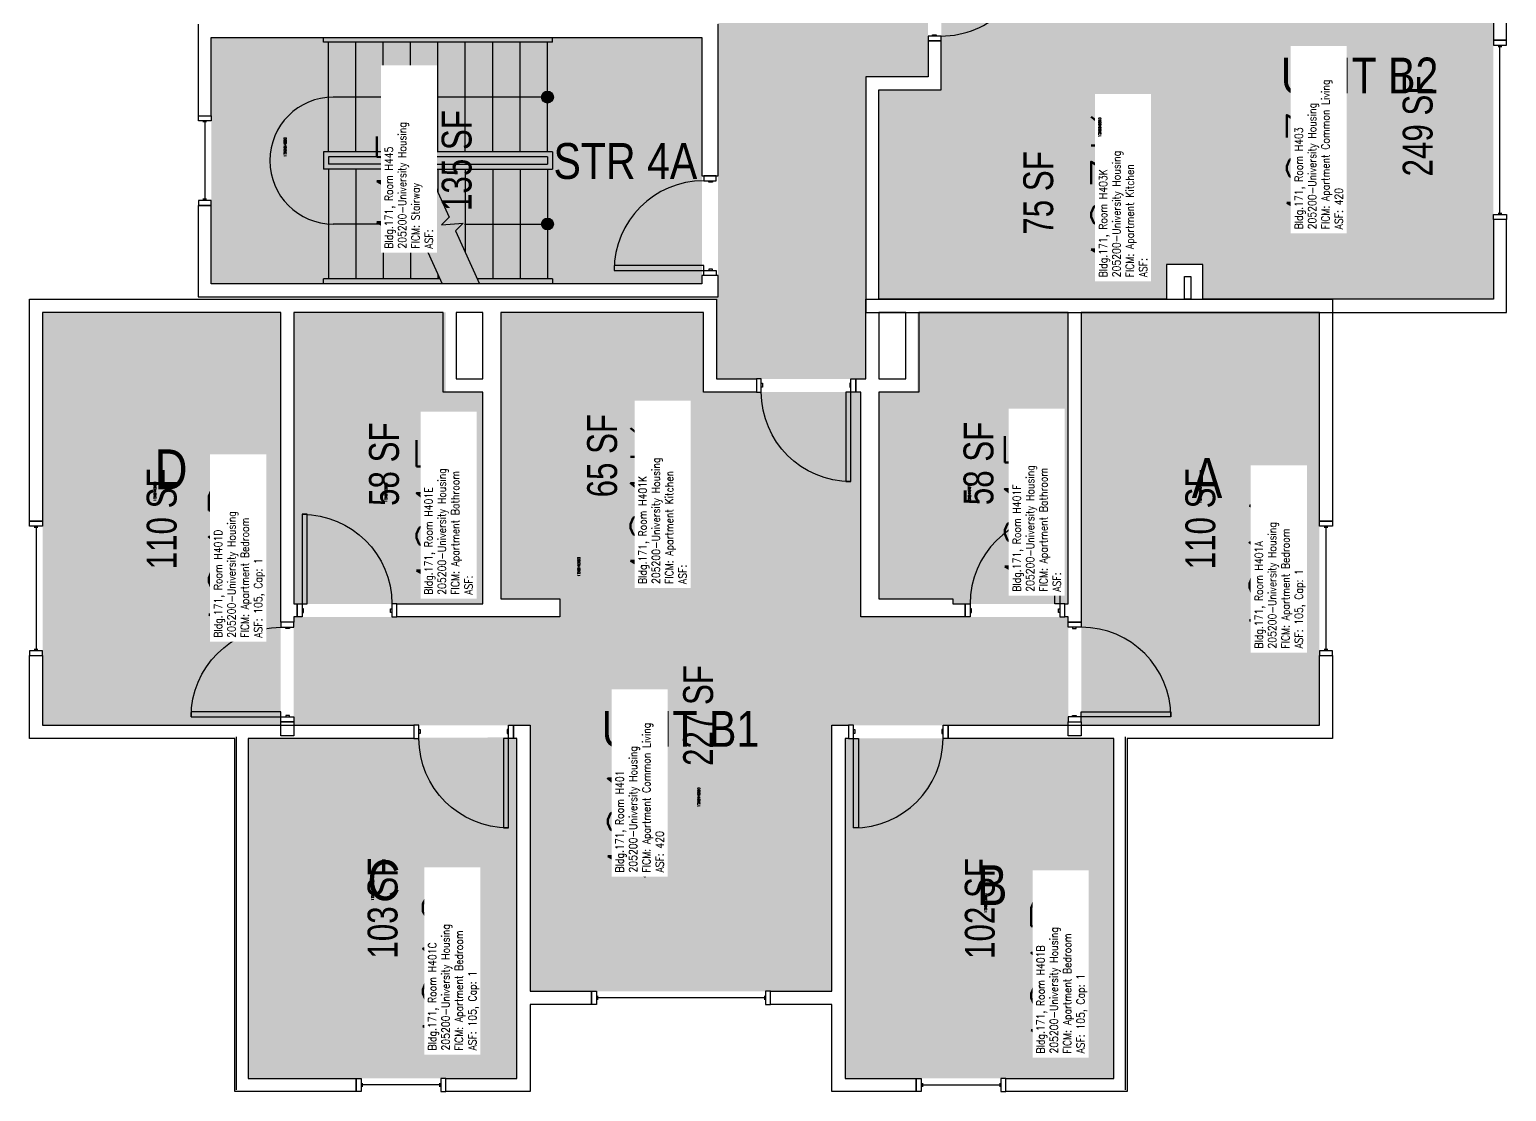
# Model space of a CAD drawing. Header units: inches. Extents: x -105 to 3698, y -798 to 1624.
# Drawn here: x -102 to 491, y -112 to 315 of the extents above; entities that cross this region are included whole.
import ezdxf
from ezdxf.enums import TextEntityAlignment as Align

# ---------------------------------------------------------------- set-up
doc = ezdxf.new("R2010")
doc.units = ezdxf.units.IN
doc.header["$LTSCALE"] = 96
doc.header["$MEASUREMENT"] = 0
for name, color, linetype in [('A-AREA-IDEN', 1, 'Continuous'), ('A-DOOR', 2, 'Continuous'), ('A-FLOR', 3, 'Continuous'), ('A-GLAZ', 1, 'Continuous'), ('A-IDEN-RNUM', 7, 'Continuous'), ('A-IDEN-SNUM', 4, 'Continuous'), ('A-IDEN-VNUM', 4, 'Continuous'), ('A-WALL', 5, 'Continuous'), ('AREA-TEXT', 3, 'Continuous'), ('Rooms-Category-Color', 7, 'Continuous'), ('Rooms-College-Color', 7, 'Continuous'), ('Rooms-Department-Color', 7, 'Continuous'), ('Rooms-Division-Color', 7, 'Continuous'), ('Rooms-Information', 7, 'Continuous')]:
    doc.layers.add(name, color=color, linetype=linetype)
doc.styles.add('AREA', font='arial.ttf', dxfattribs={"width": 0.75, "height": 12})
doc.styles.add('DIMS', font='ARIALN.TTF')
doc.styles.add('ROOMSNUMBER', font='txt.shx', dxfattribs={"height": 0.03})
doc.styles.add('ROOMVNUMBER', font='simplex.shx', dxfattribs={"width": 0.85})
doc.styles.get("Standard").update_dxf_attribs({"font": 'ARIALN.TTF'})
doc.dimstyles.new('NBA 2004', dxfattribs={"dimscale": 128, "dimtxt": 0.125, "dimasz": 0.09375, "dimexe": 0.125, "dimexo": 0.125, "dimgap": 0.0625, "dimtad": 1, "dimdec": 3, "dimzin": 3, "dimdsep": 46, "dimlunit": 4, "dimtxsty": 'DIMS', "dimblk": 'ARCHTICK', "dimcen": 0.09375, "dimdle": 0.125, "dimclrd": 256, "dimclre": 256, "dimclrt": 2, "dimadec": 0, "dimazin": 0, "dimtfac": 0.75, "dimtdec": 3, "dimtmove": 2, "dimatfit": 2, "dimfxl": 0.125, "dimfrac": 2, "dimtolj": 1, "dimtzin": 0, "dimlwd": -1, "dimlwe": -1, "dimarcsym": 0})

# ---------------------------------------------------------------- blocks, each defined once
blk = doc.blocks.new('_ArchTick')
at = {"color": 0, "linetype": 'ByBlock', "const_width": 0.15}
blk.add_lwpolyline([(-0.5, -0.5), (0.5, 0.5)], dxfattribs=at)

msp = doc.modelspace()

# ---------------------------------------------------------------- hatches: boundary and pattern name
at = {"layer": 'A-FLOR'}
h = msp.add_hatch(color=256, dxfattribs=at)
h.paths.add_polyline_path([(107.62, 286.21), (107.62, 288.79, 0.25479), (105.62, 289.88), (105.62, 285.12, 0.25479)])
h.paths.add_polyline_path([(107.62, 288.79), (107.62, 286.21, 0.294533)])
h.paths.add_polyline_path([(105.62, 287.5), (105.62, 289.88, 0.414214), (103.25, 287.5)])
h.paths.add_polyline_path([(105.62, 285.12), (105.62, 287.5), (103.25, 287.5, 0.414214)])
h = msp.add_hatch(color=256, dxfattribs=at)
h.paths.add_polyline_path([(107.62, 235.21), (107.62, 237.79, 0.25479), (105.62, 238.88), (105.62, 234.12, 0.25479)])
h.paths.add_polyline_path([(107.62, 237.79), (107.62, 235.21, 0.294533)])
h.paths.add_polyline_path([(105.62, 236.5), (105.62, 238.88, 0.414214), (103.25, 236.5)])
h.paths.add_polyline_path([(105.62, 234.12), (105.62, 236.5), (103.25, 236.5, 0.414214)])
at = {"layer": 'Rooms-Category-Color', "true_color": 0xadadad}
for points in [[(173.5, 174.25), (233.5, 174.25), (233.5, 295.64), (258.5, 295.64), (258.5, 377.97), (233.5, 377.97), (233.5, 1108.78), (258.5, 1108.78), (258.5, 1191.11), (233.5, 1191.11), (233.5, 1345.75), (223, 1345.75), (223, 1456.5), (173.5, 1456.5), (173.5, 1093.72), (148.5, 1093.72), (148.5, 1011.39), (173.5, 1011.39), (173.5, 827.36), (148.5, 827.36), (148.5, 745.03), (173.5, 745.03), (174.12, 207.25), (173.51, 207.25), (173.5, 206.25)], [(-29.38, 311.5), (167.62, 311.5), (167.62, 212.5), (-29.38, 212.51)]]:
    msp.add_hatch(color=253, dxfattribs=at).paths.add_polyline_path(points)
at = {"layer": 'Rooms-Category-Color', "true_color": 0x728ef3}
for points in [[(364.5, 616.75), (364.5, 341.75), (485.5, 341.75), (485.5, 206.25), (368.87, 206.25), (368.87, 290.39), (263.75, 290.39), (263.75, 351.52), (272.7, 351.52), (272.7, 356.77), (263.75, 356.77), (263.75, 377.97), (313.12, 377.97), (313.12, 356.77), (306.7, 356.77), (306.7, 351.52), (320.37, 351.52), (320.37, 383.22), (306.5, 383.22), (306.5, 411.97), (320.37, 411.97), (320.37, 588), (306.5, 588), (306.5, 616.75)], [(354.25, 206.25), (238.75, 206.25), (238.75, 290.39), (368.87, 290.39), (368.87, 220.25), (354.25, 220.25)], [(-1.5, 201), (-97.13, 201), (-97.13, 35.12), (-1.5, 35.12)], [(64.73, 201), (3.75, 201), (3.75, 83.87), (79.62, 83.87), (79.62, 169), (64.73, 169)], [(168.25, 201), (86.87, 201), (86.87, 85.87), (168.25, 85.87)], [(314.75, 201), (314.75, 83.87), (268.38, 83.87), (268.38, 85.87), (238.76, 85.87), (238.76, 169), (254.22, 169), (254.22, 201), (316.26, 201)], [(415.62, 201), (320, 201), (320, 76.49), (320, 35.12), (415.62, 35.12)], [(168.25, 169), (231.51, 169), (231.51, 78.62), (314.75, 78.62), (314.75, 35.12), (219.87, 35.12), (219.87, -71.75), (98.62, -71.75), (98.62, 35.12), (3.75, 35.12), (3.75, 78.62), (110.62, 78.62), (110.62, 85.87), (168.25, 85.87)], [(93.37, 30.25), (-14.63, 29.87), (-14.63, -106.75), (93.37, -106.75)], [(333.12, 29.87), (225.48, 29.87), (225.22, -106.75), (333.12, -106.75)]]:
    msp.add_hatch(color=171, dxfattribs=at).paths.add_polyline_path(points)
at = {"layer": 'Rooms-College-Color', "true_color": 0xadadad}
for points in [[(173.5, 174.25), (233.5, 174.25), (233.5, 295.64), (258.5, 295.64), (258.5, 377.97), (233.5, 377.97), (233.5, 1108.78), (258.5, 1108.78), (258.5, 1191.11), (233.5, 1191.11), (233.5, 1345.75), (223, 1345.75), (223, 1456.5), (173.5, 1456.5), (173.5, 1093.72), (148.5, 1093.72), (148.5, 1011.39), (173.5, 1011.39), (173.5, 827.36), (148.5, 827.36), (148.5, 745.03), (173.5, 745.03), (174.12, 207.25), (173.51, 207.25), (173.5, 206.25)], [(364.5, 616.75), (364.5, 341.75), (485.5, 341.75), (485.5, 206.25), (368.87, 206.25), (368.87, 290.39), (263.75, 290.39), (263.75, 351.52), (272.7, 351.52), (272.7, 356.77), (263.75, 356.77), (263.75, 377.97), (313.12, 377.97), (313.12, 356.77), (306.7, 356.77), (306.7, 351.52), (320.37, 351.52), (320.37, 383.22), (306.5, 383.22), (306.5, 411.97), (320.37, 411.97), (320.37, 588), (306.5, 588), (306.5, 616.75)], [(-29.38, 311.5), (167.62, 311.5), (167.62, 212.5), (-29.38, 212.51)], [(354.25, 206.25), (238.75, 206.25), (238.75, 290.39), (368.87, 290.39), (368.87, 220.25), (354.25, 220.25)], [(-1.5, 201), (-97.13, 201), (-97.13, 35.12), (-1.5, 35.12)], [(64.73, 201), (3.75, 201), (3.75, 83.87), (79.62, 83.87), (79.62, 169), (64.73, 169)], [(168.25, 201), (86.87, 201), (86.87, 85.87), (168.25, 85.87)], [(314.75, 201), (314.75, 83.87), (268.38, 83.87), (268.38, 85.87), (238.76, 85.87), (238.76, 169), (254.22, 169), (254.22, 201), (316.26, 201)], [(415.62, 201), (320, 201), (320, 76.49), (320, 35.12), (415.62, 35.12)], [(168.25, 169), (231.51, 169), (231.51, 78.62), (314.75, 78.62), (314.75, 35.12), (219.87, 35.12), (219.87, -71.75), (98.62, -71.75), (98.62, 35.12), (3.75, 35.12), (3.75, 78.62), (110.62, 78.62), (110.62, 85.87), (168.25, 85.87)], [(93.37, 30.25), (-14.63, 29.87), (-14.63, -106.75), (93.37, -106.75)], [(333.12, 29.87), (225.48, 29.87), (225.22, -106.75), (333.12, -106.75)]]:
    msp.add_hatch(color=253, dxfattribs=at).paths.add_polyline_path(points)
at = {"layer": 'Rooms-Department-Color', "true_color": 0xacacac}
for points in [[(173.5, 174.25), (233.5, 174.25), (233.5, 295.64), (258.5, 295.64), (258.5, 377.97), (233.5, 377.97), (233.5, 1108.78), (258.5, 1108.78), (258.5, 1191.11), (233.5, 1191.11), (233.5, 1345.75), (223, 1345.75), (223, 1456.5), (173.5, 1456.5), (173.5, 1093.72), (148.5, 1093.72), (148.5, 1011.39), (173.5, 1011.39), (173.5, 827.36), (148.5, 827.36), (148.5, 745.03), (173.5, 745.03), (174.12, 207.25), (173.51, 207.25), (173.5, 206.25)], [(-29.38, 311.5), (167.62, 311.5), (167.62, 212.5), (-29.38, 212.51)]]:
    msp.add_hatch(color=253, dxfattribs=at).paths.add_polyline_path(points)
at = {"layer": 'Rooms-Department-Color', "true_color": 0x604aed}
for points in [[(364.5, 616.75), (364.5, 341.75), (485.5, 341.75), (485.5, 206.25), (368.87, 206.25), (368.87, 290.39), (263.75, 290.39), (263.75, 351.52), (272.7, 351.52), (272.7, 356.77), (263.75, 356.77), (263.75, 377.97), (313.12, 377.97), (313.12, 356.77), (306.7, 356.77), (306.7, 351.52), (320.37, 351.52), (320.37, 383.22), (306.5, 383.22), (306.5, 411.97), (320.37, 411.97), (320.37, 588), (306.5, 588), (306.5, 616.75)], [(354.25, 206.25), (238.75, 206.25), (238.75, 290.39), (368.87, 290.39), (368.87, 220.25), (354.25, 220.25)], [(-1.5, 201), (-97.13, 201), (-97.13, 35.12), (-1.5, 35.12)], [(64.73, 201), (3.75, 201), (3.75, 83.87), (79.62, 83.87), (79.62, 169), (64.73, 169)], [(168.25, 201), (86.87, 201), (86.87, 85.87), (168.25, 85.87)], [(314.75, 201), (314.75, 83.87), (268.38, 83.87), (268.38, 85.87), (238.76, 85.87), (238.76, 169), (254.22, 169), (254.22, 201), (316.26, 201)], [(415.62, 201), (320, 201), (320, 76.49), (320, 35.12), (415.62, 35.12)], [(168.25, 169), (231.51, 169), (231.51, 78.62), (314.75, 78.62), (314.75, 35.12), (219.87, 35.12), (219.87, -71.75), (98.62, -71.75), (98.62, 35.12), (3.75, 35.12), (3.75, 78.62), (110.62, 78.62), (110.62, 85.87), (168.25, 85.87)], [(93.37, 30.25), (-14.63, 29.87), (-14.63, -106.75), (93.37, -106.75)], [(333.12, 29.87), (225.48, 29.87), (225.22, -106.75), (333.12, -106.75)]]:
    msp.add_hatch(color=173, dxfattribs=at).paths.add_polyline_path(points)
at = {"layer": 'Rooms-Division-Color', "true_color": 0xadadad}
for points in [[(173.5, 174.25), (233.5, 174.25), (233.5, 295.64), (258.5, 295.64), (258.5, 377.97), (233.5, 377.97), (233.5, 1108.78), (258.5, 1108.78), (258.5, 1191.11), (233.5, 1191.11), (233.5, 1345.75), (223, 1345.75), (223, 1456.5), (173.5, 1456.5), (173.5, 1093.72), (148.5, 1093.72), (148.5, 1011.39), (173.5, 1011.39), (173.5, 827.36), (148.5, 827.36), (148.5, 745.03), (173.5, 745.03), (174.12, 207.25), (173.51, 207.25), (173.5, 206.25)], [(-29.38, 311.5), (167.62, 311.5), (167.62, 212.5), (-29.38, 212.51)]]:
    msp.add_hatch(color=253, dxfattribs=at).paths.add_polyline_path(points)
at = {"layer": 'Rooms-Division-Color', "true_color": 0x604aed}
for points in [[(364.5, 616.75), (364.5, 341.75), (485.5, 341.75), (485.5, 206.25), (368.87, 206.25), (368.87, 290.39), (263.75, 290.39), (263.75, 351.52), (272.7, 351.52), (272.7, 356.77), (263.75, 356.77), (263.75, 377.97), (313.12, 377.97), (313.12, 356.77), (306.7, 356.77), (306.7, 351.52), (320.37, 351.52), (320.37, 383.22), (306.5, 383.22), (306.5, 411.97), (320.37, 411.97), (320.37, 588), (306.5, 588), (306.5, 616.75)], [(354.25, 206.25), (238.75, 206.25), (238.75, 290.39), (368.87, 290.39), (368.87, 220.25), (354.25, 220.25)], [(-1.5, 201), (-97.13, 201), (-97.13, 35.12), (-1.5, 35.12)], [(64.73, 201), (3.75, 201), (3.75, 83.87), (79.62, 83.87), (79.62, 169), (64.73, 169)], [(168.25, 201), (86.87, 201), (86.87, 85.87), (168.25, 85.87)], [(314.75, 201), (314.75, 83.87), (268.38, 83.87), (268.38, 85.87), (238.76, 85.87), (238.76, 169), (254.22, 169), (254.22, 201), (316.26, 201)], [(415.62, 201), (320, 201), (320, 76.49), (320, 35.12), (415.62, 35.12)], [(168.25, 169), (231.51, 169), (231.51, 78.62), (314.75, 78.62), (314.75, 35.12), (219.87, 35.12), (219.87, -71.75), (98.62, -71.75), (98.62, 35.12), (3.75, 35.12), (3.75, 78.62), (110.62, 78.62), (110.62, 85.87), (168.25, 85.87)], [(93.37, 30.25), (-14.63, 29.87), (-14.63, -106.75), (93.37, -106.75)], [(333.12, 29.87), (225.48, 29.87), (225.22, -106.75), (333.12, -106.75)]]:
    msp.add_hatch(color=173, dxfattribs=at).paths.add_polyline_path(points)

# ---------------------------------------------------------------- linework, layer by layer
at = {"layer": 'A-DOOR'}
for points in [[(258.5, 312.03), (258.5, 310.03), (263.75, 310.03), (263.75, 312.03)], [(260.25, 312.03), (260.25, 312.53), (261.75, 312.53), (261.75, 312.03)], [(173.37, 253.87), (173.37, 255.87), (168.37, 255.87), (168.37, 253.87)], [(171.87, 253.87), (171.87, 253.37), (170.37, 253.37), (170.37, 253.87)], [(168.37, 217.87), (168.37, 219.87), (132.37, 219.87), (132.37, 217.87)], [(173.37, 217.87), (173.37, 215.87), (168.37, 215.87), (168.37, 217.87)], [(171.87, 217.87), (171.87, 218.37), (170.37, 218.37), (170.37, 217.87)], [(191.51, 174.25), (189.51, 174.25), (189.51, 169), (191.51, 169)], [(191.51, 172.5), (192.01, 172.5), (192.01, 171), (191.51, 171)], [(227.51, 172.5), (227.01, 172.5), (227.01, 171), (227.51, 171)], [(227.51, 174.25), (229.51, 174.25), (229.51, 169), (227.51, 169)], [(227.51, 169), (225.51, 169), (225.51, 133), (227.51, 133)], [(7.12, 83.87), (9.12, 83.87), (9.12, 119.87), (7.12, 119.87)], [(311.37, 83.87), (309.37, 83.87), (309.37, 119.87), (311.37, 119.87)], [(7.12, 78.62), (5.12, 78.62), (5.12, 83.87), (7.12, 83.87)], [(43.12, 78.62), (45.12, 78.62), (45.12, 83.87), (43.12, 83.87)], [(275.37, 78.62), (273.37, 78.62), (273.37, 83.87), (275.37, 83.87)], [(311.37, 78.62), (313.37, 78.62), (313.37, 83.87), (311.37, 83.87)], [(7.12, 80.37), (7.62, 80.37), (7.62, 81.87), (7.12, 81.87)], [(43.12, 80.37), (42.62, 80.37), (42.62, 81.87), (43.12, 81.87)], [(275.37, 80.37), (275.87, 80.37), (275.87, 81.87), (275.37, 81.87)], [(311.37, 80.37), (310.87, 80.37), (310.87, 81.87), (311.37, 81.87)], [(3.75, 74.49), (3.75, 76.49), (-1.5, 76.49), (-1.5, 74.49)], [(2, 74.49), (2, 73.99), (0.5, 73.99), (0.5, 74.49)], [(314.75, 74.49), (314.75, 76.49), (320, 76.49), (320, 74.49)], [(316.5, 74.49), (316.5, 73.99), (318, 73.99), (318, 74.49)], [(-1.5, 38.49), (-1.5, 40.49), (-37.5, 40.49), (-37.5, 38.49)], [(3.75, 38.49), (3.75, 36.49), (-1.5, 36.49), (-1.5, 38.49)], [(2, 38.49), (2, 38.99), (0.5, 38.99), (0.5, 38.49)], [(314.75, 38.49), (314.75, 36.49), (320, 36.49), (320, 38.49)], [(316.5, 38.49), (316.5, 38.99), (318, 38.99), (318, 38.49)], [(320, 38.49), (320, 40.49), (356, 40.49), (356, 38.49)], [(54, 35.12), (52, 35.12), (52, 29.87), (54, 29.87)], [(54, 33.37), (54.5, 33.37), (54.5, 31.87), (54, 31.87)], [(90, 29.87), (88, 29.87), (88, -6.13), (90, -6.13)], [(90, 33.37), (89.5, 33.37), (89.5, 31.87), (90, 31.87)], [(90, 35.12), (92, 35.12), (92, 29.87), (90, 29.87)], [(228.5, 35.12), (226.5, 35.12), (226.5, 29.87), (228.5, 29.87)], [(228.5, 33.37), (229, 33.37), (229, 31.87), (228.5, 31.87)], [(228.5, 29.87), (230.5, 29.87), (230.5, -6.13), (228.5, -6.13)], [(264.5, 33.37), (264, 33.37), (264, 31.87), (264.5, 31.87)], [(264.5, 35.12), (266.5, 35.12), (266.5, 29.87), (264.5, 29.87)]]:
    msp.add_lwpolyline(points, close=True, dxfattribs=at)
for centre, start, end in [((263.75, 348.03), 270, 315), ((168.37, 217.87), 90, 180), ((311.37, 83.87), 90, 180), ((320, 38.49), 0, 90), ((228.5, 29.87), 270, 0)]:
    msp.add_arc(centre, 36, start, end, dxfattribs=at)
at = {"layer": 'A-DOOR', "extrusion": (0, 0, -1)}
for centre, start, end in [((-227.51, 169), 270, 0), ((-7.12, 83.87), 90, 180), ((1.5, 38.49), 0, 90), ((-90, 29.87), 270, 0)]:
    msp.add_arc(centre, 36, start, end, dxfattribs=at)
at = {"layer": 'A-FLOR'}
for p, q in [((15.62, 309.5), (15.62, 311.5)), ((107.62, 309.5), (15.62, 309.5)), ((17.62, 265.5), (17.62, 309.5)), ((28.62, 265.5), (28.62, 309.5)), ((39.62, 265.5), (39.62, 309.5)), ((50.62, 265.5), (50.62, 309.5)), ((61.62, 265.5), (61.62, 309.5)), ((72.62, 265.5), (72.62, 309.5)), ((83.62, 265.5), (83.62, 309.5)), ((94.62, 265.5), (94.62, 309.5)), ((105.62, 265.5), (105.62, 309.5)), ((107.62, 309.5), (107.62, 311.5)), ((105.62, 287.5), (19.62, 287.5)), ((15.62, 265.5), (15.62, 258.5)), ((107.62, 265.5), (15.62, 265.5)), ((17.62, 263.5), (17.62, 260.5)), ((105.62, 263.5), (17.62, 263.5)), ((105.62, 263.5), (105.62, 260.5)), ((107.62, 265.5), (107.62, 258.5)), ((42.4, 258.5), (15.62, 258.5)), ((41.49, 260.5), (17.62, 260.5)), ((17.62, 258.5), (17.62, 214.5)), ((28.62, 258.5), (28.62, 214.5)), ((39.62, 258.5), (39.62, 214.5)), ((39.62, 258.5), (39.62, 214.5)), ((56.49, 260.5), (105.62, 260.5)), ((57.4, 258.5), (107.62, 258.5)), ((61.62, 258.5), (61.62, 249.25)), ((72.62, 258.5), (72.62, 225.09)), ((83.62, 258.5), (83.62, 214.5)), ((94.62, 258.5), (94.62, 214.5)), ((105.62, 258.5), (105.62, 214.5)), ((50.62, 240.45), (50.62, 238.68)), ((50.62, 236.37), (50.62, 214.5)), ((15.62, 212.5), (15.62, 214.5)), ((62.45, 214.5), (15.62, 214.5)), ((61.62, 216.31), (61.62, 214.5)), ((107.62, 214.5), (77.45, 214.5)), ((107.62, 214.5), (107.62, 212.5))]:
    msp.add_line(p, q, dxfattribs=at)
for points in [[(41.49, 260.5), (51.2, 239.24), (48.06, 236.17), (56.81, 236.84), (53.67, 233.77), (63.36, 212.5)], [(56.49, 260.5), (66.2, 239.24), (63.06, 236.17), (71.81, 236.84), (68.67, 233.77), (78.36, 212.5)]]:
    msp.add_lwpolyline(points, dxfattribs=at)
for centre in [(105.62, 287.5), (105.62, 236.5)]:
    msp.add_circle(centre, 2.38, dxfattribs=at)
msp.add_arc((19.62, 262), 25.5, 90, 270, dxfattribs=at)
at = {"layer": 'A-GLAZ'}
for p, q in [((487.38, 307.86), (488.88, 307.86)), ((488.13, 240.86), (488.13, 307.86)), ((-31.25, 277.5), (-32.75, 277.5)), ((-32, 277.5), (-32, 246.5)), ((-31.25, 246.5), (-32.75, 246.5)), ((487.38, 240.86), (488.88, 240.86)), ((-99, 114.59), (-100.5, 114.59)), ((-99.75, 114.59), (-99.75, 65.59)), ((419, 114.59), (417.5, 114.59)), ((418.25, 114.59), (418.25, 65.59)), ((-99, 65.59), (-100.5, 65.59)), ((419, 65.59), (417.5, 65.59)), ((125.75, -73.63), (125.75, -75.13)), ((192.75, -74.38), (125.75, -74.38)), ((192.75, -73.63), (192.75, -75.13)), ((31.25, -108.63), (31.25, -110.13)), ((62.25, -109.38), (31.25, -109.38)), ((62.25, -108.63), (62.25, -110.13)), ((256.25, -108.63), (256.25, -110.13)), ((256.25, -109.38), (287.25, -109.38)), ((287.25, -108.63), (287.25, -110.13))]:
    msp.add_line(p, q, dxfattribs=at)
for points in [[(490.75, 308.36), (490.75, 310.36), (485.5, 310.36), (485.5, 308.36)], [(-34.5, 278), (-34.5, 280), (-29.5, 280), (-29.5, 278)], [(-34.5, 246), (-34.5, 244), (-29.5, 244), (-29.5, 246)], [(490.75, 240.36), (490.75, 238.36), (485.5, 238.36), (485.5, 240.36)], [(-102.38, 115.09), (-102.38, 117.09), (-97.13, 117.09), (-97.13, 115.09)], [(415.62, 115.09), (415.62, 117.09), (420.87, 117.09), (420.87, 115.09)], [(-102.38, 65.09), (-102.38, 63.09), (-97.13, 63.09), (-97.13, 65.09)], [(415.62, 65.09), (415.62, 63.09), (420.87, 63.09), (420.87, 65.09)], [(125.25, -77), (123.25, -77), (123.25, -71.75), (125.25, -71.75)], [(193.25, -77), (195.25, -77), (195.25, -71.75), (193.25, -71.75)], [(30.75, -112), (28.75, -112), (28.75, -106.75), (30.75, -106.75)], [(62.75, -112), (64.75, -112), (64.75, -106.75), (62.75, -106.75)], [(255.75, -112), (253.75, -112), (253.75, -106.75), (255.75, -106.75)], [(287.75, -112), (289.75, -112), (289.75, -106.75), (287.75, -106.75)]]:
    msp.add_lwpolyline(points, close=True, dxfattribs=at)
at = {"layer": 'A-WALL'}
for p, q in [((485.5, 341.75), (485.5, 310.36)), ((490.75, 310.36), (490.75, 341.75)), ((-34.63, 316.75), (-34.63, 280)), ((174.12, 255.87), (174.12, 316.75)), ((-29.38, 280), (-29.38, 311.5)), ((-29.38, 311.5), (167.62, 311.5)), ((167.62, 311.5), (167.62, 255.87)), ((263.75, 310.03), (258.5, 310.03)), ((258.5, 310.03), (258.5, 295.64)), ((263.75, 290.39), (263.75, 310.03)), ((485.5, 310.36), (490.75, 310.36)), ((233.5, 295.64), (233.5, 201)), ((258.5, 295.64), (233.5, 295.64)), ((238.75, 206.25), (238.75, 290.39)), ((238.75, 290.39), (263.75, 290.39)), ((-34.63, 280), (-29.38, 280)), ((167.62, 255.87), (174.12, 255.87)), ((-29.38, 244), (-34.63, 244)), ((-34.63, 244), (-34.63, 207.25)), ((-29.38, 212.5), (-29.38, 244)), ((490.75, 238.36), (485.5, 238.36)), ((485.5, 238.36), (485.5, 206.25)), ((490.75, 201), (490.75, 238.36)), ((354.25, 220.25), (354.25, 206.25)), ((368.87, 220.25), (354.25, 220.25)), ((368.87, 206.25), (368.87, 220.25)), ((174.12, 215.87), (167.62, 215.87)), ((167.62, 215.87), (167.62, 212.5)), ((174.12, 207.25), (174.12, 215.87)), ((361.5, 206.25), (361.5, 215.37)), ((361.5, 215.37), (364, 215.37)), ((364, 215.37), (364, 206.25)), ((167.62, 212.5), (-29.38, 212.5)), ((-102.38, 206.25), (173.5, 206.25)), ((-102.38, 117.09), (-102.38, 206.25)), ((-34.63, 207.25), (174.12, 207.25)), ((173.5, 206.25), (173.5, 174.25)), ((233.5, 206.25), (420.87, 206.25)), ((233.5, 174.25), (233.5, 206.25)), ((354.25, 206.25), (238.75, 206.25)), ((364, 206.25), (361.5, 206.25)), ((485.5, 206.25), (368.87, 206.25)), ((420.87, 206.25), (420.87, 117.09)), ((-1.5, 201), (-97.13, 201)), ((-97.13, 201), (-97.13, 117.09)), ((-1.5, 76.49), (-1.5, 201)), ((63.75, 201), (3.75, 201)), ((3.75, 201), (3.75, 83.87)), ((63.75, 169), (63.75, 201)), ((79.62, 201), (69, 201)), ((69, 201), (69, 174.25)), ((79.62, 174.25), (79.62, 201)), ((168.25, 201), (86.87, 201)), ((86.87, 201), (86.87, 85.87)), ((168.25, 169), (168.25, 201)), ((233.5, 201), (490.75, 201)), ((249.5, 201), (238.75, 201)), ((238.75, 201), (238.75, 174.25)), ((249.5, 174.25), (249.5, 201)), ((314.75, 201), (254.75, 201)), ((254.75, 201), (254.75, 169)), ((314.75, 83.87), (314.75, 201)), ((415.62, 201), (320, 201)), ((320, 201), (320, 76.49)), ((415.62, 117.09), (415.62, 201)), ((69, 174.25), (79.62, 174.25)), ((173.5, 174.25), (189.51, 174.25)), ((189.51, 174.25), (189.51, 169)), ((229.51, 169), (229.51, 174.25)), ((229.51, 174.25), (233.5, 174.25)), ((238.75, 174.25), (249.5, 174.25)), ((79.62, 169), (63.75, 169)), ((79.62, 83.87), (79.62, 169)), ((189.51, 169), (168.25, 169)), ((231.51, 169), (229.51, 169)), ((231.51, 78.62), (231.51, 169)), ((238.76, 169), (238.76, 85.87)), ((254.75, 169), (238.76, 169)), ((-97.13, 117.09), (-102.38, 117.09)), ((420.87, 117.09), (415.62, 117.09)), ((3.75, 83.87), (5.12, 83.87)), ((5.12, 83.87), (5.12, 78.62)), ((45.12, 78.62), (45.12, 83.87)), ((45.12, 83.87), (79.62, 83.87)), ((86.87, 85.87), (110.62, 85.87)), ((110.62, 85.87), (110.62, 78.62)), ((238.76, 85.87), (268.38, 85.87)), ((268.38, 85.87), (268.38, 83.87)), ((268.38, 83.87), (273.37, 83.87)), ((273.37, 83.87), (273.37, 78.62)), ((313.37, 78.62), (313.37, 83.87)), ((313.37, 83.87), (314.75, 83.87)), ((5.12, 78.62), (3.75, 78.62)), ((3.75, 78.62), (3.75, 76.49)), ((82.37, 78.62), (45.12, 78.62)), ((110.62, 78.62), (82.37, 78.62)), ((266, 78.62), (231.51, 78.62)), ((273.37, 78.62), (266, 78.62)), ((314.75, 78.62), (313.37, 78.62)), ((314.75, 76.49), (314.75, 78.62)), ((3.75, 76.49), (-1.5, 76.49)), ((320, 76.49), (314.75, 76.49)), ((-102.38, 29.87), (-102.38, 63.09)), ((-102.38, 63.09), (-97.13, 63.09)), ((-97.13, 63.09), (-97.13, 35.12)), ((415.62, 35.12), (415.62, 63.09)), ((415.62, 63.09), (420.87, 63.09)), ((420.87, 63.09), (420.87, 29.87)), ((-1.5, 30.87), (-1.5, 36.49)), ((-1.5, 36.49), (3.75, 36.49)), ((3.75, 36.49), (3.75, 30.87)), ((314.75, 30.87), (314.75, 36.49)), ((314.75, 36.49), (320, 36.49)), ((320, 36.49), (320, 30.87)), ((-19.88, 29.87), (-102.38, 29.87)), ((-97.13, 35.12), (52, 35.12)), ((-19.88, -112), (-19.88, 29.87)), ((-19.25, -111.38), (-19.25, 30.5)), ((-14.63, 29.87), (-14.63, -106.75)), ((52, 29.87), (-14.63, 29.87)), ((3.75, 30.87), (-1.5, 30.87)), ((52, 35.12), (52, 29.87)), ((92, 29.87), (92, 35.12)), ((92, 35.12), (98.62, 35.12)), ((93.37, 29.87), (92, 29.87)), ((93.37, -106.75), (93.37, 29.87)), ((98.62, 35.12), (98.62, -71.75)), ((219.87, 35.12), (226.5, 35.12)), ((219.87, -71.75), (219.87, 35.12)), ((226.5, 29.87), (225.12, 29.87)), ((225.12, 29.87), (225.12, -106.75)), ((226.5, 35.12), (226.5, 29.87)), ((266.5, 29.87), (266.5, 35.12)), ((266.5, 35.12), (415.62, 35.12)), ((333.12, 29.87), (266.5, 29.87)), ((320, 30.87), (314.75, 30.87)), ((333.12, -106.75), (333.12, 29.87)), ((337.75, -111.38), (337.75, 30.5)), ((338.37, 29.87), (338.37, -112)), ((420.87, 29.87), (338.37, 29.87)), ((98.62, -71.75), (123.25, -71.75)), ((123.25, -77), (98.62, -77)), ((98.62, -77), (98.62, -112)), ((123.25, -71.75), (123.25, -77)), ((195.25, -77), (195.25, -71.75)), ((195.25, -71.75), (219.87, -71.75)), ((219.87, -77), (195.25, -77)), ((219.87, -112), (219.87, -77)), ((-14.63, -106.75), (28.75, -106.75)), ((28.75, -106.75), (28.75, -112)), ((64.75, -112), (64.75, -106.75)), ((64.75, -106.75), (93.37, -106.75)), ((225.12, -106.75), (253.75, -106.75)), ((253.75, -106.75), (253.75, -112)), ((289.75, -112), (289.75, -106.75)), ((289.75, -106.75), (333.12, -106.75)), ((28.75, -112), (-19.88, -112)), ((98.62, -112), (64.75, -112)), ((253.75, -112), (219.87, -112)), ((338.37, -112), (289.75, -112))]:
    msp.add_line(p, q, dxfattribs=at)

# ---------------------------------------------------------------- texts
at = {"layer": 'A-AREA-IDEN'}
for s, p in [('UNIT B2', (431.77, 288.95)), ('STR 4A', (136.91, 254.62)), ('UNIT B1', (159.05, 26.46))]:
    msp.add_text(s, height=14.4, dxfattribs=at).set_placement(p, align=Align.CENTER)
at = {"layer": 'A-AREA-IDEN', "char_height": 16, "width": 41.8447, "attachment_point": 1}
for s, insert in [('{\\C1;D}', (-52.16, 145.95)), ('{\\C1;A}', (364.39, 142.48)), ('{\\C1;C}', (33.34, -19.15)), ('{\\C1;B}', (278.12, -21.11))]:
    msp.add_mtext(s, dxfattribs=dict(at, insert=insert))
at = {"layer": 'A-IDEN-RNUM', "style": 'ROOMSNUMBER', "width": 0.85}
for s, p in [('0403-K0', (327.46, 275.38)), ('0445-00', (0.29, 267.41)), ('0403-00', (417.85, 260.7)), ('0401-D0', (-51.99, 129.05)), ('0401-E0', (40.75, 128.64)), ('0401-F0', (275.08, 128.23)), ('0401-A0', (367.82, 128.23)), ('0401-K0', (118.25, 98.79)), ('0401-00', (166.43, 6.21)), ('0401-C0', (35.41, -31.38)), ('0401-B0', (281.59, -36.32))]:
    msp.add_text(s, height=1, rotation=90, dxfattribs=at).set_placement(p, align=Align.MIDDLE_CENTER)
at = {"layer": 'A-IDEN-SNUM', "style": 'ROOMSNUMBER', "width": 0.85}
for s, p in [('1710H403K0', (327.46, 275.38)), ('1710H44500', (0.29, 267.41)), ('1710H40300', (417.85, 260.7)), ('1710H401D0', (-51.99, 129.05)), ('1710H401E0', (40.75, 128.64)), ('1710H401F0', (275.08, 128.23)), ('1710H401A0', (367.82, 128.23)), ('1710H401K0', (118.25, 98.79)), ('1710H40100', (166.43, 6.21)), ('1710H401C0', (35.41, -31.38)), ('1710H401B0', (281.59, -36.32))]:
    msp.add_text(s, height=1, rotation=90, dxfattribs=at).set_placement(p, align=Align.MIDDLE_CENTER)
at = {"layer": 'A-IDEN-VNUM', "style": 'ROOMVNUMBER', "width": 0.85}
for s, p in [('403K', (335.18, 248.8)), ('403', (413.77, 258.95)), ('445', (48.35, 251.2)), ('401K', (150.27, 123.75)), ('401E', (64.29, 118.97)), ('401F', (300.52, 120.19)), ('401D', (-19.13, 102.18)), ('401A', (398.8, 98.7)), ('401', (141.05, -3.54)), ('401C', (66.88, -63.21)), ('401B', (311.18, -64.89))]:
    msp.add_text(s, height=22.5, rotation=90, dxfattribs=at).set_placement(p, align=Align.MIDDLE_CENTER)
at = {"layer": 'AREA-TEXT', "style": 'AREA', "width": 0.75}
for s, p in [('249 SF', (455.08, 275.89)), ('135 SF', (69.13, 262)), ('75 SF', (302.71, 248.99)), ('58 SF', (39.96, 140.02)), ('65 SF', (127.56, 143.44)), ('58 SF', (278.71, 140.32)), ('110 SF', (-49.31, 118.06)), ('110 SF', (367.81, 118.06)), ('227 SF', (166.12, 39.06)), ('103 SF', (39.4, -38.34)), ('102 SF', (279.24, -38.47))]:
    msp.add_text(s, height=12, rotation=90, dxfattribs=at).set_placement(p, align=Align.MIDDLE_CENTER)

# ---------------------------------------------------------------- leaders
at = {"layer": 'A-FLOR'}
for points in [[(45.92, 236.5), (19.62, 236.5)], [(72.32, 236.5), (105.62, 236.5)]]:
    msp.add_leader(points, dimstyle='NBA 2004', override={"dimscale": 96, "dimasz": 0.09375, "dimgap": 0.0625, "dimtad": 0}, dxfattribs=at)

# ---------------------------------------------------------------- next in the draw order: texts
at = {"layer": 'Rooms-Information', "char_height": 3.2143, "width": 72, "attachment_point": 7, "rotation": 90, "style": 'ROOMVNUMBER', "bg_fill": 3, "box_fill_scale": 1.5, "bg_fill_color": 256, "bg_fill_true_color": 13158600, "bg_fill_transparency": 0}
for s, insert in [('Bldg.171, Room H403^M^J205200-University Housing^M^JFICM: Apartment Common Living^M^JASF: 420', (425.02, 234.36)), ('Bldg.171, Room H445^M^J205200-University Housing^M^JFICM: Stairway^M^JASF: ', (59.6, 226.61)), ('Bldg.171, Room H403K^M^J205200-University Housing^M^JFICM: Apartment Kitchen^M^JASF: ', (346.43, 215.1)), ('Bldg.171, Room H401E^M^J205200-University Housing^M^JFICM: Apartment Bathroom^M^JASF: ', (75.54, 87.55)), ('Bldg.171, Room H401K^M^J205200-University Housing^M^JFICM: Apartment Kitchen^M^JASF: ', (161.52, 91.88)), ('Bldg.171, Room H401F^M^J205200-University Housing^M^JFICM: Apartment Bathroom^M^JASF: ', (311.77, 88.77)), ('Bldg.171, Room H401D^M^J205200-University Housing^M^JFICM: Apartment Bedroom^M^JASF: 105, Cap: 1', (-7.88, 70.3)), ('Bldg.171, Room H401A^M^J205200-University Housing^M^JFICM: Apartment Bedroom^M^JASF: 105, Cap: 1', (410.05, 65.92)), ('Bldg.171, Room H401^M^J205200-University Housing^M^JFICM: Apartment Common Living^M^JASF: 420', (152.3, -24.03)), ('Bldg.171, Room H401C^M^J205200-University Housing^M^JFICM: Apartment Bedroom^M^JASF: 105, Cap: 1', (78.13, -95.54)), ('Bldg.171, Room H401B^M^J205200-University Housing^M^JFICM: Apartment Bedroom^M^JASF: 105, Cap: 1', (322.43, -96.76))]:
    msp.add_mtext(s, dxfattribs=dict(at, insert=insert))

doc.saveas('drawing.dxf')
